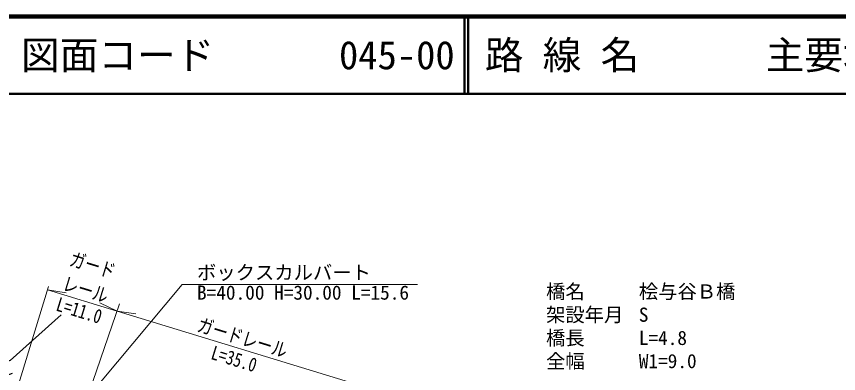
# Model space of a CAD drawing. Units: millimetres at full size, sheet at 1:1000; details may follow other scales. Extents: x 40000 to 680000, y 20000 to 380000.
# Drawn here: x 119780 to 226160, y 333817 to 380000 of the extents above; entities that cross this region are included whole.
import ezdxf
from ezdxf.enums import TextEntityAlignment as Align

# ---------------------------------------------------------------- set-up
doc = ezdxf.new("R2010")
doc.units = ezdxf.units.MM
doc.header["$LTSCALE"] = 1000
for name, color, linetype, lineweight in [('M-BGD', 7, 'Continuous', 25), ('M-STR-HTXT', 7, 'Continuous', 13), ('M-TTL', 2, 'Continuous', 140), ('M-TTL-LINE', 7, 'Continuous', 50)]:
    doc.layers.add(name, color=color, linetype=linetype, lineweight=lineweight)
doc.layers.add('M-TTL-TXT', color=7, linetype='Continuous')
doc.styles.add('ＭＳ ゴシック', font='')
doc.styles.get('ＭＳ ゴシック').set_extended_font_data('MS Gothic')

msp = doc.modelspace()

# ---------------------------------------------------------------- linework, layer by layer
at = {"layer": 'M-BGD'}
msp.add_lwpolyline([(125553, 341404), (118968, 335505), (112553, 333172), (105116, 330097), (106484, 327976), (115608, 332535), (119278, 333884)], dxfattribs=at)
at = {"layer": 'M-STR-HTXT'}
for p, q in [((118352, 326862), (123937, 345096)), ((123803, 344660), (132800, 341905)), ((123803, 344660), (126228, 344275)), ((126570, 323869), (133127, 342850)), ((132800, 341905), (130576, 342943)), ((132800, 341905), (164424, 332219)), ((132800, 341905), (135225, 341519))]:
    msp.add_line(p, q, dxfattribs=at)
msp.add_lwpolyline([(122276, 322702), (141245, 345322), (171655, 345322)], dxfattribs=at)
at = {"layer": 'M-TTL'}
msp.add_line((680000, 380000), (40000, 380000), dxfattribs=at)
at = {"layer": 'M-TTL-LINE'}
for p, q in [((177750, 380000), (177750, 370000)), ((178250, 380000), (178250, 370000)), ((40000, 370000), (680000, 370000))]:
    msp.add_line(p, q, dxfattribs=at)

# ---------------------------------------------------------------- texts
at = {"layer": 'M-STR-HTXT', "style": 'ＭＳ ゴシック', "width": 0.8}
for s, p in [('ガード', (129217, 346444)), ('レール', (128299, 343273)), ('ガードレール', (148608, 337052))]:
    msp.add_text(s, height=1833, rotation=342.97, dxfattribs=at).set_placement(p, align=Align.BOTTOM_CENTER)
at = {"layer": 'M-STR-HTXT', "style": 'ＭＳ ゴシック'}
for s, p in [('ボックスカルバート', (143145, 345422)), ('B=40.00 H=30.00 L=15.6', (143145, 342822)), ('橋名', (188313, 342961)), ('桧与谷Ｂ橋', (200313, 342961)), ('架設年月', (188313, 339961)), ('S', (200313, 339961)), ('橋長', (188313, 336961)), ('L=4.8', (200313, 336961)), ('全幅', (188313, 333961)), ('W1=9.0', (200313, 333961))]:
    msp.add_text(s, height=1833, dxfattribs=at).set_placement(p, align=Align.BOTTOM_LEFT)
at = {"layer": 'M-STR-HTXT', "style": 'ＭＳ ゴシック', "width": 0.8}
for s, p in [('L=11.0', (128174, 342866)), ('L=35.0', (148219, 336603))]:
    msp.add_text(s, height=1833, rotation=342.97, dxfattribs=at).set_placement(p, align=Align.TOP_CENTER)
at = {"layer": 'M-TTL-TXT', "style": 'ＭＳ ゴシック'}
for s, p in [('図面コード', (120380, 375000)), ('045-00', (161521, 375000)), ('路 線 名', (180380, 375000)), ('主要地方道\u3000徳山徳地線', (216734, 375000))]:
    msp.add_text(s, height=3666, dxfattribs=at).set_placement(p, align=Align.MIDDLE_LEFT)

doc.saveas('drawing.dxf')
